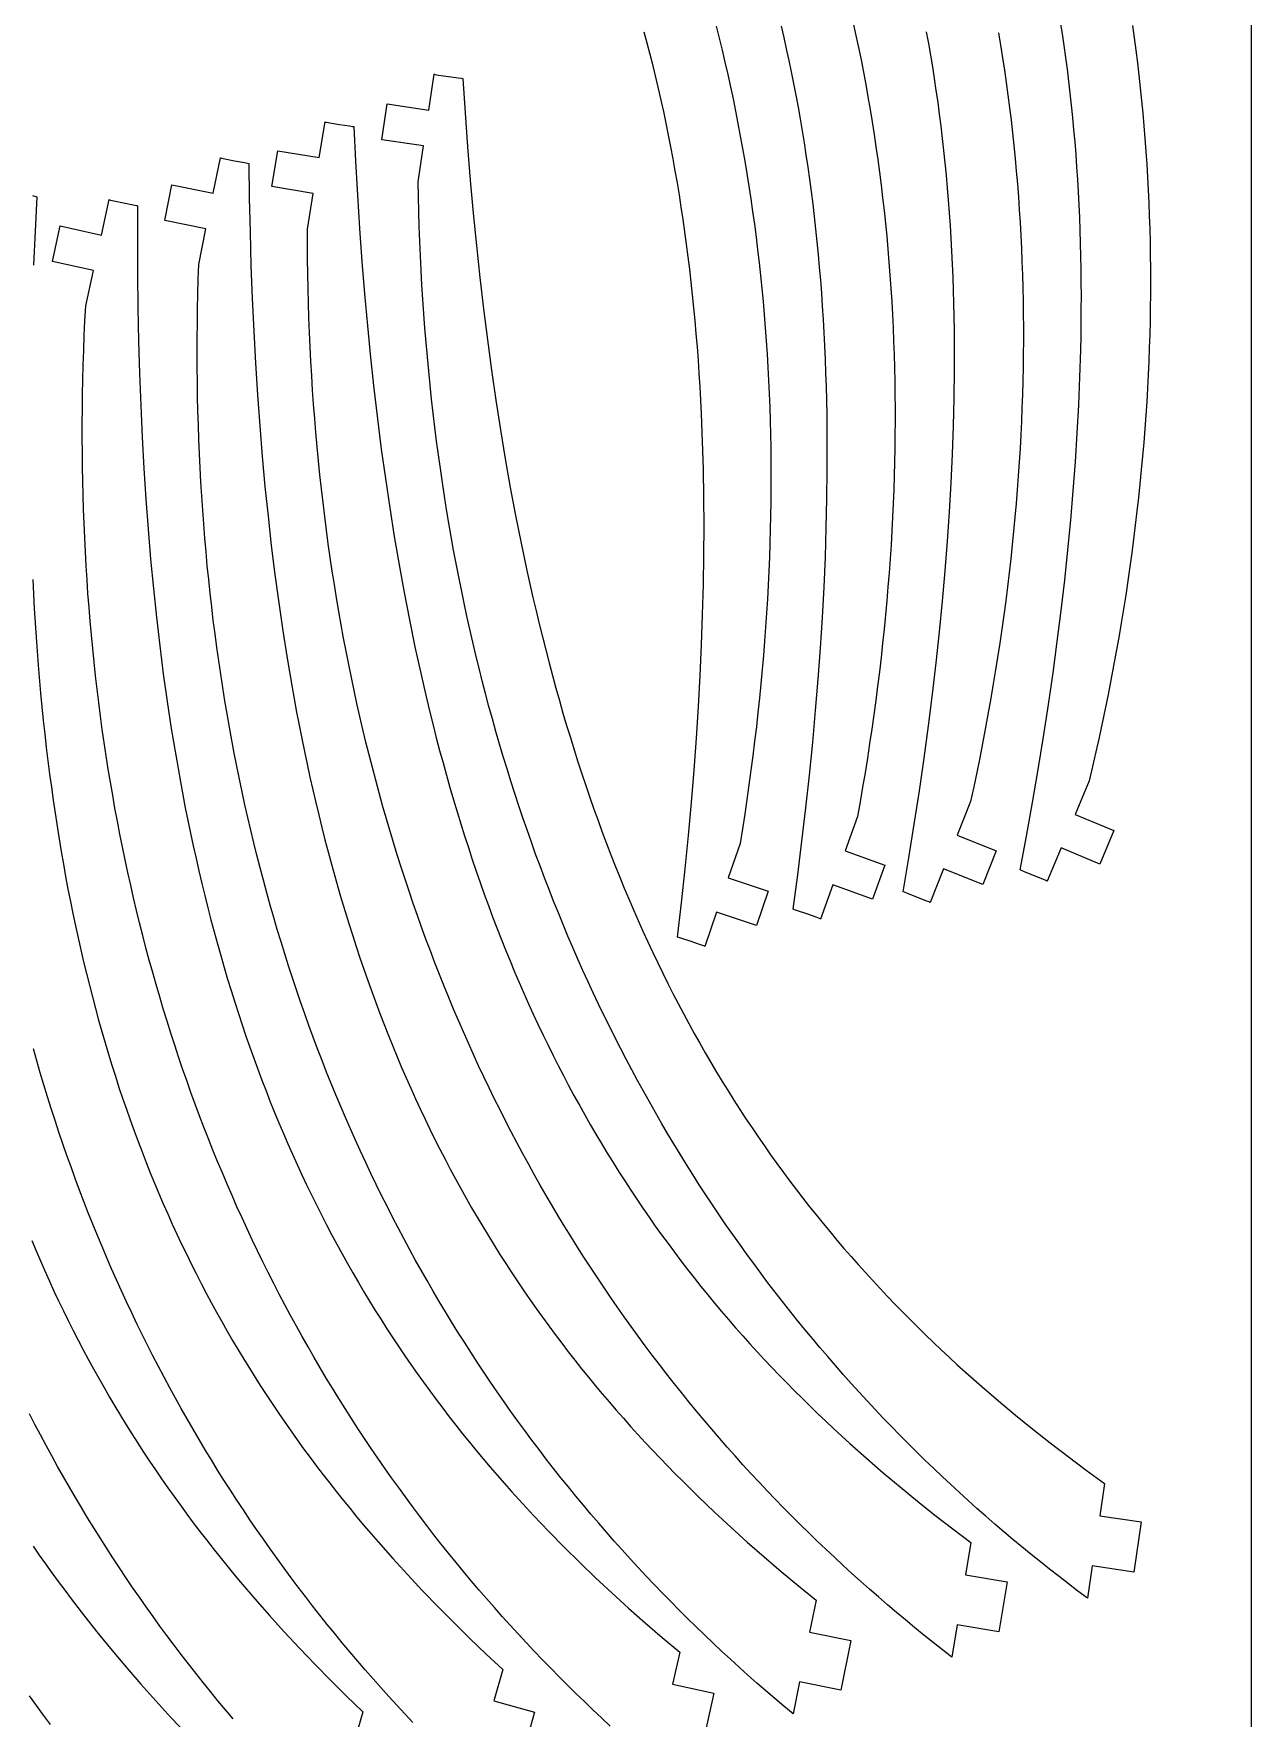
# Model space of a CAD drawing. Header units: metres. Extents: x -269 to 2726, y -36 to 1548.
# Drawn here: x 1038 to 1205.8, y 80.9 to 313 of the extents above; entities that cross this region are included whole.
import ezdxf

# ---------------------------------------------------------------- set-up
doc = ezdxf.new("R2010")
doc.units = ezdxf.units.M
doc.layers.add('Page1', color=7, linetype='CONTINUOUS')

msp = doc.modelspace()

# ---------------------------------------------------------------- linework, layer by layer
at = {"layer": 'Page1'}
for points in [[(930.808216, 1488.872148), (1205.808216, 1488.872148), (1205.808216, -36.127852), (930.808216, -36.127852), (930.808216, 1488.872148)], [(1132.047241, 314.099152), (1132.464355, 312.439911), (1132.870117, 310.7742), (1133.264404, 309.102081), (1133.646973, 307.423492), (1134.018066, 305.738525), (1134.377563, 304.047119), (1134.725342, 302.349335), (1135.061523, 300.645142), (1135.385986, 298.93457), (1135.698608, 297.217651), (1135.999512, 295.494354), (1136.288696, 293.764709), (1136.565918, 292.028717), (1136.831421, 290.286407), (1137.084839, 288.537781), (1137.326538, 286.782837), (1137.556152, 285.021606), (1137.773804, 283.254089), (1137.97937, 281.480286), (1138.172974, 279.700195), (1138.35437, 277.913879), (1138.523804, 276.121307), (1138.680908, 274.32251), (1138.82605, 272.517456), (1138.958862, 270.706207), (1139.079346, 268.888733), (1139.187622, 267.065094), (1139.283691, 265.235229), (1139.36731, 263.399231), (1139.438599, 261.557037), (1139.497437, 259.70871), (1139.543945, 257.854218), (1139.577881, 255.993591), (1139.599365, 254.126862), (1139.608398, 252.253998), (1139.604736, 250.375031), (1139.588623, 248.489975), (1139.559814, 246.598831), (1139.518311, 244.70163), (1139.464111, 242.79834), (1139.397339, 240.889023), (1139.317749, 238.973648), (1139.225342, 237.052231), (1139.120117, 235.124802), (1139.002075, 233.19136), (1138.871216, 231.251923), (1138.727295, 229.306488), (1138.570557, 227.355072), (1138.400879, 225.397675), (1138.21814, 223.434326), (1138.022461, 221.465027), (1137.813599, 219.489792), (1137.591675, 217.508621), (1137.356689, 215.521515), (1137.108521, 213.528519), (1136.847046, 211.529617), (1136.57251, 209.524811), (1136.284668, 207.514145), (1135.983521, 205.497604), (1135.669067, 203.475204), (1135.341309, 201.446945)], [(1151.520264, 205.140259), (1149.827026, 200.435715), (1149.827026, 200.435715), (1155.284302, 198.471497), (1153.590942, 193.766953), (1148.133667, 195.731171), (1148.133667, 195.731171), (1146.44043, 191.026627), (1146.44043, 191.026627), (1146.399048, 191.055191), (1146.280029, 191.107239), (1145.854004, 191.268082), (1144.558716, 191.720734), (1143.263428, 192.164993), (1142.837158, 192.315353), (1142.676758, 192.381271), (1142.676758, 192.381271), (1143.302734, 197.099869), (1143.883789, 201.754105), (1144.420044, 206.344833), (1144.911621, 210.87291), (1145.358398, 215.339142), (1145.76062, 219.744385), (1146.118042, 224.089462), (1146.43103, 228.375244), (1146.699341, 232.602554), (1146.923218, 236.772217), (1147.102539, 240.885101), (1147.237549, 244.942017), (1147.328003, 248.943832), (1147.374268, 252.891357), (1147.376099, 256.785461), (1147.333618, 260.626953), (1147.246948, 264.416687), (1147.187012, 266.292419), (1147.116089, 268.155518), (1147.034058, 270.006104), (1146.94104, 271.844269), (1146.836914, 273.670105), (1146.721802, 275.483765), (1146.595703, 277.285309), (1146.458496, 279.07489), (1146.310425, 280.852539), (1146.151245, 282.618408), (1145.981079, 284.37262), (1145.799805, 286.115234), (1145.607666, 287.846405), (1145.404541, 289.566193), (1145.19043, 291.274719), (1144.965332, 292.972107), (1144.729248, 294.658417), (1144.482178, 296.333801), (1144.224121, 297.998322), (1143.9552, 299.65213), (1143.675293, 301.295288), (1143.384399, 302.927948), (1143.08252, 304.550171), (1142.769775, 306.162079), (1142.446045, 307.763763), (1142.11145, 309.355347), (1141.765869, 310.936951), (1141.409424, 312.508636), (1141.042114, 314.070526)], [(1150.95752, 314.493988), (1151.32251, 312.815247), (1151.675781, 311.130249), (1152.017456, 309.439056), (1152.34729, 307.741638), (1152.665405, 306.038025), (1152.971802, 304.328247), (1153.266357, 302.612274), (1153.54895, 300.890137), (1153.819824, 299.161865), (1154.078735, 297.427429), (1154.325684, 295.686859), (1154.560669, 293.940186), (1154.783569, 292.187408), (1154.994507, 290.428528), (1155.193359, 288.663544), (1155.380127, 286.892487), (1155.554688, 285.115356), (1155.717163, 283.332184), (1155.867432, 281.542969), (1156.005493, 279.747711), (1156.131348, 277.946442), (1156.244873, 276.13913), (1156.345947, 274.325836), (1156.434814, 272.506561), (1156.51123, 270.681274), (1156.575317, 268.850037), (1156.626953, 267.012848), (1156.666016, 265.169708), (1156.692627, 263.320618), (1156.706787, 261.465607), (1156.708252, 259.604675), (1156.697144, 257.737823), (1156.673462, 255.865112), (1156.637085, 253.986496), (1156.588013, 252.102005), (1156.526123, 250.211655), (1156.451538, 248.31546), (1156.364258, 246.413406), (1156.264038, 244.505539), (1156.151001, 242.591843), (1156.025146, 240.672348), (1155.886353, 238.74704), (1155.734497, 236.815964), (1155.569824, 234.879089), (1155.39209, 232.936462), (1155.201294, 230.988083), (1154.997437, 229.033951), (1154.780518, 227.074097), (1154.550415, 225.108505), (1154.307129, 223.137207), (1154.050659, 221.160217), (1153.781006, 219.177521), (1153.498047, 217.189148), (1153.201782, 215.195114), (1152.892334, 213.195419), (1152.569458, 211.190079), (1152.233154, 209.179092), (1151.883423, 207.162491), (1151.520264, 205.140259)], [(1183.465576, 210.063141), (1181.52832, 205.453659), (1181.52832, 205.453659), (1186.875366, 203.206512), (1184.93811, 198.597031), (1179.591187, 200.844177), (1179.591187, 200.844177), (1177.653931, 196.234711), (1177.653931, 196.234711), (1177.614136, 196.265396), (1177.498047, 196.323593), (1177.080933, 196.506531), (1175.811157, 197.026352), (1174.540894, 197.537781), (1174.123169, 197.710251), (1173.966309, 197.78447), (1173.966309, 197.78447), (1174.838379, 202.463837), (1175.662231, 207.081284), (1176.437988, 211.637665), (1177.165894, 216.133789), (1177.845825, 220.570526), (1178.478027, 224.948685), (1179.062378, 229.269104), (1179.599243, 233.532639), (1180.088501, 237.740097), (1180.530273, 241.892334), (1180.924561, 245.990189), (1181.271729, 250.0345), (1181.571533, 254.026077), (1181.824219, 257.96579), (1182.029907, 261.854462), (1182.188477, 265.692902), (1182.300293, 269.481995), (1182.338623, 271.358276), (1182.365234, 273.222534), (1182.380249, 275.07486), (1182.383545, 276.915375), (1182.375122, 278.744202), (1182.355103, 280.561371), (1182.323364, 282.367065), (1182.280151, 284.161346), (1182.22522, 285.944336), (1182.158691, 287.716125), (1182.080566, 289.476807), (1181.990845, 291.226532), (1181.889526, 292.965363), (1181.776611, 294.693451), (1181.652222, 296.410828), (1181.516235, 298.117645), (1181.368774, 299.814026), (1181.209717, 301.500031), (1181.039185, 303.175781), (1180.857178, 304.8414), (1180.663574, 306.496979), (1180.458618, 308.142609), (1180.242065, 309.778412), (1180.014038, 311.404449), (1179.774658, 313.020905), (1179.523804, 314.627838)], [(1189.420532, 314.192963), (1189.661133, 312.480621), (1189.889648, 310.762695), (1190.106079, 309.039215), (1190.310425, 307.310181), (1190.502563, 305.575623), (1190.682617, 303.835541), (1190.850342, 302.089935), (1191.005859, 300.338837), (1191.149048, 298.582245), (1191.280029, 296.82019), (1191.39856, 295.052673), (1191.504761, 293.279724), (1191.598633, 291.501312), (1191.680054, 289.717499), (1191.748901, 287.928253), (1191.805298, 286.133606), (1191.849243, 284.333588), (1191.880615, 282.528198), (1191.899414, 280.717438), (1191.905518, 278.901337), (1191.899048, 277.079895), (1191.879761, 275.253113), (1191.8479, 273.421051), (1191.803345, 271.583649), (1191.74585, 269.740997), (1191.675659, 267.893066), (1191.592651, 266.039856), (1191.496826, 264.181396), (1191.388062, 262.317688), (1191.266357, 260.448761), (1191.131714, 258.574646), (1190.984009, 256.695313), (1190.823364, 254.810776), (1190.649658, 252.921082), (1190.462891, 251.026215), (1190.262939, 249.12619), (1190.049927, 247.221039), (1189.82373, 245.31076), (1189.584351, 243.39537), (1189.331787, 241.474869), (1189.065918, 239.549286), (1188.786743, 237.618622), (1188.494263, 235.682892), (1188.188354, 233.742111), (1187.869141, 231.79628), (1187.536499, 229.845428), (1187.19043, 227.889572), (1186.830811, 225.928696), (1186.457764, 223.962845), (1186.071167, 221.992004), (1185.671021, 220.016205), (1185.257202, 218.035446), (1184.829834, 216.049744), (1184.388794, 214.059128), (1183.93396, 212.063583), (1183.465576, 210.063141)], [(1135.341309, 201.446945), (1133.730347, 196.713562), (1133.730347, 196.713562), (1139.221069, 194.844879), (1137.610107, 190.111496), (1132.119385, 191.980179), (1132.119385, 191.980179), (1130.508545, 187.246811), (1130.508545, 187.246811), (1130.466553, 187.274628), (1130.346802, 187.3246), (1129.917969, 187.477982), (1128.61499, 187.907974), (1127.312134, 188.329544), (1126.883301, 188.472443), (1126.721802, 188.535553), (1126.721802, 188.535553), (1127.265259, 193.264359), (1127.765015, 197.928024), (1128.221069, 202.52742), (1128.633545, 207.06337), (1129.002319, 211.536728), (1129.327515, 215.948318), (1129.609253, 220.298981), (1129.84729, 224.589569), (1130.04187, 228.820908), (1130.192871, 232.993851), (1130.300415, 237.109238), (1130.364502, 241.167892), (1130.385254, 245.17067), (1130.362427, 249.118408), (1130.296387, 253.011948), (1130.18689, 256.852112), (1130.034058, 260.639771), (1129.941406, 262.51416), (1129.837891, 264.375732), (1129.723633, 266.224609), (1129.598511, 268.060883), (1129.462646, 269.884613), (1129.315918, 271.695984), (1129.158325, 273.495056), (1128.98999, 275.281952), (1128.810791, 277.056763), (1128.62085, 278.819611), (1128.420044, 280.570557), (1128.208496, 282.309753), (1127.986206, 284.037292), (1127.753052, 285.753265), (1127.509155, 287.457825), (1127.254395, 289.151001), (1126.989014, 290.832947), (1126.712646, 292.503754), (1126.425659, 294.163544), (1126.12793, 295.812378), (1125.819336, 297.450409), (1125.5, 299.077728), (1125.169922, 300.694458), (1124.829102, 302.300659), (1124.477417, 303.896454), (1124.115112, 305.481964), (1123.741943, 307.057281), (1123.358154, 308.622498), (1122.963501, 310.177765), (1122.558228, 311.723114), (1122.142212, 313.258728)], [(1167.115356, 207.221619), (1165.258911, 202.579041), (1165.258911, 202.579041), (1170.644409, 200.425552), (1168.787842, 195.782974), (1163.402466, 197.936462), (1163.402466, 197.936462), (1161.546021, 193.293869), (1161.546021, 193.293869), (1161.505615, 193.323853), (1161.388672, 193.38002), (1160.968384, 193.555649), (1159.689697, 194.053238), (1158.410645, 194.542419), (1157.98999, 194.707565), (1157.832031, 194.779037), (1157.832031, 194.779037), (1158.622192, 199.472916), (1159.365356, 204.104034), (1160.061523, 208.673264), (1160.710815, 213.181412), (1161.313232, 217.629333), (1161.868896, 222.017853), (1162.377808, 226.347824), (1162.840088, 230.620071), (1163.255859, 234.835434), (1163.625, 238.994751), (1163.947876, 243.098862), (1164.224243, 247.148605), (1164.454468, 251.144821), (1164.638306, 255.088333), (1164.776123, 258.97998), (1164.867676, 262.820618), (1164.91333, 266.611084), (1164.918945, 268.487762), (1164.912964, 270.352203), (1164.89563, 272.204529), (1164.866821, 274.0448), (1164.826538, 275.873169), (1164.77478, 277.689758), (1164.711548, 279.494598), (1164.636963, 281.287842), (1164.550903, 283.069611), (1164.453491, 284.839966), (1164.344727, 286.59903), (1164.224487, 288.346924), (1164.092773, 290.08374), (1163.949829, 291.80957), (1163.79541, 293.524506), (1163.629639, 295.228729), (1163.452637, 296.922241), (1163.26416, 298.605225), (1163.064453, 300.27774), (1162.853271, 301.939941), (1162.630859, 303.591888), (1162.397217, 305.233673), (1162.1521, 306.865448), (1161.895874, 308.487274), (1161.628174, 310.099304), (1161.349365, 311.701599), (1161.059204, 313.294281)], [(1170.969849, 313.141632), (1171.252197, 311.439514), (1171.522705, 309.731628), (1171.781128, 308.017975), (1172.027588, 306.298523), (1172.262085, 304.573303), (1172.484497, 302.842377), (1172.694824, 301.105682), (1172.893066, 299.363281), (1173.079102, 297.615173), (1173.25293, 295.861359), (1173.414551, 294.101837), (1173.563965, 292.33667), (1173.701172, 290.565826), (1173.825928, 288.789337), (1173.938477, 287.007202), (1174.038574, 285.219452), (1174.126343, 283.426086), (1174.20166, 281.627106), (1174.264526, 279.82251), (1174.314819, 278.01236), (1174.352661, 276.196655), (1174.37793, 274.375366), (1174.390747, 272.548523), (1174.390747, 270.716187), (1174.378174, 268.878296), (1174.353027, 267.034912), (1174.315063, 265.186005), (1174.264404, 263.331635), (1174.200928, 261.471802), (1174.124756, 259.606476), (1174.035645, 257.735718), (1173.933716, 255.859528), (1173.818848, 253.977905), (1173.691162, 252.090866), (1173.550415, 250.19841), (1173.396729, 248.300583), (1173.230103, 246.397369), (1173.050293, 244.488785), (1172.857544, 242.574844), (1172.651611, 240.655563), (1172.432495, 238.730957), (1172.200317, 236.80101), (1171.954834, 234.865768), (1171.696167, 232.925232), (1171.424316, 230.979416), (1171.139038, 229.02832), (1170.840454, 227.07196), (1170.528564, 225.110352), (1170.203369, 223.143509), (1169.864624, 221.171432), (1169.512451, 219.194153), (1169.146851, 217.21167), (1168.7677, 215.223984), (1168.375, 213.23114), (1167.96875, 211.233124), (1167.54895, 209.22995), (1167.115356, 207.221619)], [(1185.576538, 113.238403), (1184.913696, 108.787491), (1190.650391, 107.933167), (1189.619385, 101.009521), (1183.882568, 101.863846), (1183.219727, 97.412933), (1183.219727, 97.412933), (1181.90686, 98.397324), (1180.601929, 99.390411), (1179.304932, 100.392197), (1178.015991, 101.402672), (1176.734985, 102.421837), (1175.462158, 103.449684), (1174.19751, 104.486214), (1172.940918, 105.53141), (1171.692505, 106.585281), (1170.452271, 107.64782), (1169.220337, 108.719009), (1167.996704, 109.798866), (1166.78125, 110.887367), (1165.574341, 111.98452), (1164.37561, 113.090317), (1163.185425, 114.20475), (1162.00354, 115.32782), (1160.830322, 116.459518), (1159.665405, 117.599846), (1158.509155, 118.748787), (1157.36145, 119.906349), (1156.222412, 121.072525), (1155.091919, 122.247307), (1153.970093, 123.430695), (1152.856934, 124.622681), (1151.752686, 125.823265), (1150.656982, 127.03244), (1149.570313, 128.250198), (1148.49231, 129.476532), (1147.423218, 130.711456), (1146.363037, 131.954941), (1145.311768, 133.207001), (1144.269409, 134.467621), (1143.236206, 135.736801), (1142.211914, 137.014542), (1141.196655, 138.300827), (1140.190552, 139.595673), (1139.193604, 140.899048), (1138.205811, 142.210953), (1137.227173, 143.531403), (1136.257813, 144.860382), (1135.297729, 146.197891), (1134.346802, 147.5439), (1133.405396, 148.898438), (1132.473145, 150.26149), (1131.550415, 151.633041), (1130.637085, 153.013107), (1129.733154, 154.401657), (1128.838867, 155.798706), (1127.953979, 157.204254), (1127.078613, 158.618271), (1126.212891, 160.040787), (1125.356812, 161.471771), (1124.510376, 162.911224), (1123.673584, 164.359131), (1122.846558, 165.815521), (1122.029297, 167.280365), (1121.221802, 168.753662), (1120.424072, 170.235397), (1119.63623, 171.725601), (1118.858276, 173.224228), (1118.090332, 174.731293), (1117.332153, 176.246796), (1116.584106, 177.770721), (1115.845947, 179.303085), (1115.11792, 180.843842), (1114.400024, 182.393036), (1113.692139, 183.950638), (1112.994507, 185.516632), (1112.306885, 187.091034), (1111.629639, 188.673828), (1110.962524, 190.26503), (1110.305786, 191.864609), (1109.659302, 193.47258), (1109.023071, 195.088913), (1108.397339, 196.713638), (1107.781982, 198.346725), (1107.177124, 199.988174), (1106.582642, 201.638), (1105.998779, 203.296173), (1105.425293, 204.962708), (1104.862549, 206.637573), (1104.310303, 208.320801), (1103.768677, 210.01236), (1103.237793, 211.71225), (1102.717651, 213.420486), (1102.20813, 215.137039), (1101.709473, 216.861908), (1101.221558, 218.595108), (1100.744507, 220.336609), (1100.27832, 222.086426), (1099.822998, 223.844543), (1099.378662, 225.610977), (1098.94519, 227.385681), (1098.522827, 229.168701), (1098.11145, 230.959991), (1097.711182, 232.759567), (1097.321899, 234.567429), (1096.943848, 236.38356), (1096.577026, 238.207947), (1096.221191, 240.040619), (1095.876709, 241.881546), (1095.543579, 243.730728), (1095.221558, 245.58815), (1094.911011, 247.453842), (1094.611694, 249.327759), (1094.323853, 251.20993), (1094.047485, 253.100327), (1093.782471, 254.998947), (1093.529053, 256.905792), (1093.286987, 258.820862), (1093.056641, 260.744171), (1092.837769, 262.675659), (1092.630615, 264.615387), (1092.435059, 266.563293), (1092.251221, 268.519409), (1092.079102, 270.483704), (1091.918701, 272.456207), (1091.770142, 274.43689), (1091.633423, 276.425751), (1091.508423, 278.422791), (1091.395386, 280.428009), (1091.294312, 282.441376), (1091.205078, 284.462921), (1091.12793, 286.492645), (1091.062744, 288.530487), (1091.009644, 290.576508), (1090.968628, 292.630676), (1090.968628, 292.630676), (1091.705078, 297.576141), (1091.705078, 297.576141), (1085.968384, 298.43045), (1086.704834, 303.375916), (1092.441528, 302.521606), (1092.441528, 302.521606), (1093.177979, 307.467041), (1093.177979, 307.467041), (1093.224243, 307.447174), (1093.351074, 307.419495), (1093.800537, 307.345459), (1095.159424, 307.155975), (1096.516724, 306.974731), (1096.964111, 306.91098), (1097.134399, 306.877869), (1097.134399, 306.877869), (1097.447266, 302.128235), (1097.791504, 297.4505), (1098.167114, 292.843842), (1098.574341, 288.307434), (1099.013306, 283.840393), (1099.484009, 279.441956), (1099.986694, 275.111267), (1100.521484, 270.847473), (1101.088501, 266.64978), (1101.687866, 262.517334), (1102.31958, 258.449341), (1102.984009, 254.444901), (1103.68103, 250.503235), (1104.410889, 246.623489), (1105.173828, 242.804855), (1105.969849, 239.046494), (1106.79895, 235.347565), (1107.226074, 233.520126), (1107.661499, 231.70723), (1108.105347, 229.908798), (1108.557617, 228.124695), (1109.018188, 226.354828), (1109.487183, 224.599091), (1109.9646, 222.857391), (1110.450562, 221.129608), (1110.944946, 219.415649), (1111.447754, 217.715408), (1111.959106, 216.028778), (1112.478882, 214.355652), (1113.007324, 212.695938), (1113.544189, 211.04953), (1114.0896, 209.416321), (1114.643677, 207.796204), (1115.206299, 206.189072), (1115.777588, 204.594833), (1116.357422, 203.013367), (1116.945923, 201.444595), (1117.543091, 199.888382), (1118.148926, 198.34465), (1118.763428, 196.813278), (1119.386597, 195.294174), (1120.018555, 193.787231), (1120.65918, 192.292343), (1121.308594, 190.809418), (1121.966797, 189.338318), (1122.633667, 187.878983), (1123.309448, 186.431274), (1123.994019, 184.995102), (1124.687378, 183.570374), (1125.389648, 182.156967), (1126.100708, 180.754791), (1126.820679, 179.363724), (1127.549561, 177.983688), (1128.287231, 176.614563), (1129.033936, 175.256241), (1129.789551, 173.90863), (1130.554077, 172.571609), (1131.327637, 171.245102), (1132.110229, 169.928986), (1132.901733, 168.623154), (1133.702271, 167.327515), (1134.511841, 166.041962), (1135.330444, 164.766373), (1136.158203, 163.500671), (1136.994995, 162.244736), (1137.84082, 160.998474), (1138.695801, 159.761765), (1139.559937, 158.534531), (1140.433228, 157.316635), (1141.315552, 156.108002), (1142.207153, 154.908524), (1143.10791, 153.718079), (1144.017944, 152.536575), (1144.937134, 151.363907), (1145.865601, 150.199966), (1146.803345, 149.044662), (1147.750244, 147.897888), (1148.706543, 146.759537), (1149.672119, 145.629486), (1150.646973, 144.50766), (1151.631226, 143.393951), (1152.624756, 142.288239), (1153.627686, 141.19043), (1154.640015, 140.100418), (1155.661743, 139.018097), (1156.692871, 137.943375), (1157.733398, 136.876144), (1158.783447, 135.816284), (1159.842896, 134.763702), (1160.911743, 133.718307), (1161.990234, 132.679977), (1163.078125, 131.648605), (1164.175659, 130.624115), (1165.282593, 129.606369), (1166.39917, 128.595291), (1168.661011, 126.592667), (1170.961304, 124.615433), (1173.300049, 122.662735), (1175.67749, 120.733765), (1178.09375, 118.827675), (1180.54895, 116.943634), (1183.043091, 115.080826), (1185.576538, 113.238403)], [(1167.17627, 105.081322), (1166.435791, 100.642647), (1172.156738, 99.688339), (1171.005005, 92.783737), (1165.284058, 93.738052), (1164.543701, 89.299385), (1164.543701, 89.299385), (1163.248169, 90.306534), (1161.960693, 91.32225), (1160.681396, 92.346519), (1159.410278, 93.379341), (1158.147339, 94.4207), (1156.892578, 95.470612), (1155.646118, 96.529045), (1154.407959, 97.596024), (1153.178223, 98.671516), (1151.956665, 99.755531), (1150.743652, 100.848068), (1149.539063, 101.949112), (1148.342773, 103.058662), (1147.155151, 104.176712), (1145.975952, 105.303261), (1144.80542, 106.438293), (1143.643311, 107.581818), (1142.48999, 108.733826), (1141.345215, 109.894302), (1140.209106, 111.063255), (1139.081787, 112.240669), (1137.963257, 113.426544), (1136.853394, 114.62088), (1135.752441, 115.823669), (1134.6604, 117.034897), (1133.577148, 118.25457), (1132.502808, 119.482681), (1131.437378, 120.719215), (1130.380981, 121.96418), (1129.333618, 123.217567), (1128.295288, 124.47937), (1127.266113, 125.749588), (1126.245972, 127.028206), (1125.234985, 128.315231), (1124.233154, 129.610657), (1123.240601, 130.914459), (1122.257202, 132.226654), (1121.283081, 133.547241), (1120.318359, 134.87619), (1119.362915, 136.213516), (1118.41687, 137.559204), (1117.480225, 138.913269), (1116.553101, 140.275681), (1115.635376, 141.646439), (1114.727173, 143.025543), (1113.828491, 144.412994), (1112.939331, 145.808792), (1112.059814, 147.212906), (1111.189941, 148.625351), (1110.329712, 150.046127), (1109.479248, 151.475204), (1108.638428, 152.912598), (1107.807495, 154.358307), (1106.986328, 155.812317), (1106.174927, 157.274612), (1105.373413, 158.745209), (1104.581787, 160.224091), (1103.800171, 161.711258), (1103.028442, 163.206696), (1102.266724, 164.710419), (1101.515015, 166.222397), (1100.773438, 167.742645), (1100.041992, 169.271149), (1099.320557, 170.807892), (1098.609253, 172.35289), (1097.908325, 173.906143), (1097.217407, 175.467621), (1096.536865, 177.037323), (1095.866577, 178.615265), (1095.206665, 180.201431), (1094.557129, 181.795807), (1093.917847, 183.398407), (1093.289185, 185.009201), (1092.670776, 186.628204), (1092.062988, 188.255402), (1091.465698, 189.890793), (1090.878906, 191.534378), (1090.302734, 193.186142), (1089.737183, 194.846085), (1089.182251, 196.514191), (1088.638062, 198.190475), (1088.104492, 199.874924), (1087.581787, 201.56752), (1087.069824, 203.26828), (1086.568604, 204.977173), (1086.078369, 206.694229), (1085.598877, 208.419403), (1085.130371, 210.152725), (1084.672852, 211.894165), (1084.226196, 213.643738), (1083.790649, 215.401428), (1083.366089, 217.167221), (1082.952637, 218.941132), (1082.550293, 220.723145), (1082.159058, 222.513245), (1081.779053, 224.311447), (1081.410156, 226.117737), (1081.052612, 227.932114), (1080.706299, 229.754562), (1080.371216, 231.585083), (1080.047607, 233.423676), (1079.735229, 235.27034), (1079.434326, 237.125061), (1079.144897, 238.987823), (1078.866821, 240.858643), (1078.600342, 242.737503), (1078.345459, 244.624405), (1078.102051, 246.519333), (1077.870239, 248.422302), (1077.650024, 250.333282), (1077.441528, 252.252289), (1077.244751, 254.179306), (1077.059692, 256.114319), (1076.886353, 258.057373), (1076.724854, 260.008392), (1076.575195, 261.967407), (1076.437378, 263.934418), (1076.311401, 265.909424), (1076.197388, 267.892395), (1076.095337, 269.883331), (1076.005371, 271.882263), (1075.927246, 273.88913), (1075.861328, 275.903992), (1075.807495, 277.926788), (1075.765747, 279.95752), (1075.736084, 281.996216), (1075.71875, 284.042847), (1075.713501, 286.097412), (1075.713501, 286.097412), (1076.536255, 291.029266), (1076.536255, 291.029266), (1070.815186, 291.983551), (1071.637939, 296.915436), (1077.358887, 295.961121), (1077.358887, 295.961121), (1078.181519, 300.892975), (1078.181519, 300.892975), (1078.227417, 300.872284), (1078.35376, 300.842407), (1078.801758, 300.760529), (1080.157227, 300.547363), (1081.511108, 300.342438), (1081.957397, 300.270905), (1082.127075, 300.234802), (1082.127075, 300.234802), (1082.356934, 295.480438), (1082.619507, 290.797424), (1082.914673, 286.184906), (1083.242676, 281.642059), (1083.603516, 277.16806), (1083.997437, 272.762085), (1084.424561, 268.423279), (1084.884766, 264.150818), (1085.378418, 259.943848), (1085.905518, 255.80159), (1086.466187, 251.72316), (1087.060669, 247.707748), (1087.688843, 243.754517), (1088.350952, 239.862625), (1089.046997, 236.03125), (1089.777344, 232.259567), (1090.541748, 228.546738), (1090.93689, 226.712128), (1091.340698, 224.891907), (1091.753052, 223.085999), (1092.174072, 221.294266), (1092.603638, 219.516632), (1093.041992, 217.752991), (1093.489014, 216.003204), (1093.94458, 214.267212), (1094.409058, 212.544891), (1094.88208, 210.836136), (1095.363892, 209.140839), (1095.854492, 207.458893), (1096.35376, 205.790222), (1096.861938, 204.134689), (1097.378784, 202.492203), (1097.904419, 200.862656), (1098.438965, 199.245956), (1098.9823, 197.641983), (1099.534424, 196.050644), (1100.095459, 194.471832), (1100.665405, 192.905441), (1101.244141, 191.351379), (1101.831909, 189.809525), (1102.428467, 188.27977), (1103.033936, 186.762024), (1103.648438, 185.25618), (1104.271851, 183.762146), (1104.904297, 182.279785), (1105.545654, 180.809021), (1106.196045, 179.349747), (1106.855469, 177.901855), (1107.523804, 176.46524), (1108.201294, 175.039795), (1108.887817, 173.625412), (1109.583374, 172.222), (1110.287964, 170.829453), (1111.001709, 169.447662), (1111.724609, 168.076508), (1112.456543, 166.715912), (1113.197754, 165.365768), (1113.947998, 164.025955), (1114.707397, 162.696381), (1115.476074, 161.376938), (1116.253906, 160.06752), (1117.040894, 158.768036), (1117.837158, 157.478363), (1118.642578, 156.198395), (1119.457275, 154.928055), (1120.281372, 153.667221), (1121.114624, 152.415771), (1121.957153, 151.173645), (1122.80896, 149.940704), (1123.670166, 148.716843), (1124.540771, 147.501984), (1125.420532, 146.296005), (1126.309814, 145.098801), (1127.208374, 143.910263), (1128.116455, 142.730301), (1129.033813, 141.558807), (1129.960693, 140.395691), (1130.896851, 139.240814), (1131.842529, 138.094086), (1132.797729, 136.955414), (1133.762329, 135.824692), (1134.73645, 134.701813), (1135.720093, 133.58667), (1136.713257, 132.479156), (1137.715942, 131.379181), (1138.728149, 130.286621), (1139.749878, 129.201385), (1140.78125, 128.123367), (1141.822144, 127.052452), (1142.872681, 125.988556), (1143.932861, 124.931564), (1145.002563, 123.881371), (1146.082031, 122.837868), (1147.171021, 121.800964), (1148.269775, 120.770546), (1150.496338, 118.72876), (1152.761719, 116.711678), (1155.066162, 114.718468), (1157.409546, 112.748299), (1159.792114, 110.800323), (1162.214111, 108.873726), (1164.675415, 106.967674), (1167.17627, 105.081322)], [(1145.833618, 97.156822), (1144.938721, 92.746696), (1150.622925, 91.5933), (1149.230835, 84.733109), (1143.546753, 85.886497), (1142.651855, 81.476372), (1142.651855, 81.476372), (1141.392212, 82.52813), (1140.141113, 83.58815), (1138.898315, 84.656441), (1137.66394, 85.732994), (1136.43811, 86.817802), (1135.220825, 87.910858), (1134.012085, 89.012154), (1132.81189, 90.121681), (1131.620361, 91.239449), (1130.4375, 92.365433), (1129.263306, 93.499634), (1128.097778, 94.642052), (1126.941162, 95.792671), (1125.793213, 96.951492), (1124.654053, 98.1185), (1123.523682, 99.293701), (1122.402344, 100.477081), (1121.289795, 101.668633), (1120.186279, 102.868362), (1119.091797, 104.076248), (1118.006226, 105.29229), (1116.929688, 106.516479), (1115.862183, 107.748817), (1114.803955, 108.989296), (1113.754761, 110.2379), (1112.714722, 111.494637), (1111.68396, 112.759491), (1110.662354, 114.032455), (1109.650024, 115.31353), (1108.647095, 116.602707), (1107.653442, 117.899979), (1106.669067, 119.205345), (1105.694214, 120.518784), (1104.72876, 121.840309), (1103.772827, 123.169899), (1102.826294, 124.507553), (1101.889282, 125.853271), (1100.961914, 127.207039), (1100.044189, 128.568863), (1099.135986, 129.938705), (1098.237427, 131.316605), (1097.348633, 132.702515), (1096.469604, 134.096466), (1095.60022, 135.498413), (1094.740723, 136.908386), (1093.890991, 138.326355), (1093.051147, 139.752319), (1092.221191, 141.186279), (1091.401123, 142.62822), (1090.591064, 144.07814), (1089.790894, 145.536041), (1089.000854, 147.001907), (1088.220825, 148.475723), (1087.450806, 149.957504), (1086.69104, 151.447235), (1085.941284, 152.944916), (1085.201782, 154.450516), (1084.472534, 155.96405), (1083.753418, 157.485519), (1083.044678, 159.014908), (1082.346191, 160.5522), (1081.658081, 162.097397), (1080.980469, 163.650497), (1080.31311, 165.211487), (1079.65625, 166.780365), (1079.009766, 168.357132), (1078.373901, 169.941772), (1077.748535, 171.534271), (1077.133789, 173.134644), (1076.529541, 174.742874), (1075.936035, 176.358948), (1075.353149, 177.98288), (1074.781006, 179.614639), (1074.219482, 181.254227), (1073.668823, 182.901657), (1073.129028, 184.5569), (1072.599976, 186.219955), (1072.081787, 187.890808), (1071.574463, 189.569489), (1071.078125, 191.255951), (1070.592773, 192.950195), (1070.118408, 194.652237), (1069.655029, 196.362045), (1069.202637, 198.079636), (1068.761475, 199.804993), (1068.331421, 201.538101), (1067.912476, 203.278961), (1067.504639, 205.027573), (1067.108154, 206.783936), (1066.7229, 208.548019), (1066.348877, 210.319839), (1065.986328, 212.09938), (1065.63501, 213.886627), (1065.295044, 215.681595), (1064.966553, 217.484268), (1064.649536, 219.294632), (1064.343872, 221.112701), (1064.049805, 222.938446), (1063.767334, 224.771881), (1063.49646, 226.612976), (1063.237061, 228.461746), (1062.98938, 230.318176), (1062.753418, 232.182266), (1062.529175, 234.054001), (1062.31665, 235.93338), (1062.115845, 237.820404), (1061.92688, 239.715042), (1061.749756, 241.617325), (1061.584595, 243.527206), (1061.431152, 245.444717), (1061.289795, 247.369827), (1061.1604, 249.302536), (1061.042969, 251.242844), (1060.9375, 253.190735), (1060.844238, 255.146225), (1060.763062, 257.109283), (1060.69397, 259.079895), (1060.636963, 261.058075), (1060.592285, 263.043823), (1060.559814, 265.03714), (1060.539551, 267.037964), (1060.531616, 269.046356), (1060.536011, 271.062256), (1060.552734, 273.085693), (1060.581909, 275.116669), (1060.623413, 277.155151), (1060.67749, 279.201141), (1060.744019, 281.254639), (1060.744019, 281.254639), (1061.738281, 286.154755), (1061.738281, 286.154755), (1056.054077, 287.308167), (1057.048462, 292.208313), (1062.732544, 291.054901), (1062.732544, 291.054901), (1063.726929, 295.955048), (1063.726929, 295.955048), (1063.771973, 295.9328), (1063.897217, 295.898499), (1064.342163, 295.801056), (1065.689209, 295.54071), (1067.035278, 295.288666), (1067.47876, 295.201599), (1067.646973, 295.159607), (1067.646973, 295.159607), (1067.710938, 290.400116), (1067.809814, 285.710785), (1067.943848, 281.090759), (1068.113037, 276.539246), (1068.317627, 272.055389), (1068.557495, 267.638336), (1068.832886, 263.287262), (1069.143799, 259.001343), (1069.490234, 254.779724), (1069.872559, 250.621582), (1070.290527, 246.526062), (1070.744385, 242.492355), (1071.234253, 238.519608), (1071.760132, 234.606979), (1072.322144, 230.753662), (1072.920288, 226.958786), (1073.55481, 223.221527), (1073.88562, 221.374237), (1074.225586, 219.541046), (1074.574707, 217.721848), (1074.932861, 215.916519), (1075.300171, 214.124969), (1075.676758, 212.347092), (1076.062378, 210.582794), (1076.457153, 208.831955), (1076.861084, 207.094467), (1077.274292, 205.370239), (1077.696655, 203.659164), (1078.128174, 201.961121), (1078.56897, 200.276031), (1079.019043, 198.603775), (1079.478271, 196.94426), (1079.946777, 195.297363), (1080.424561, 193.662994), (1080.911499, 192.041046), (1081.407837, 190.431396), (1081.913452, 188.833969), (1082.428345, 187.248642), (1082.952515, 185.675323), (1083.486084, 184.113892), (1084.028931, 182.564255), (1084.581055, 181.026306), (1085.142578, 179.499939), (1085.713501, 177.985046), (1086.293823, 176.481522), (1086.883423, 174.989273), (1087.482544, 173.508194), (1088.090942, 172.038162), (1088.708862, 170.579086), (1089.33606, 169.130875), (1089.972778, 167.693405), (1090.619019, 166.266571), (1091.274658, 164.850266), (1091.939697, 163.444412), (1092.614258, 162.048874), (1093.29834, 160.663559), (1093.991943, 159.288361), (1094.694946, 157.923187), (1095.407471, 156.567917), (1096.129639, 155.222458), (1096.861206, 153.886688), (1097.602417, 152.560516), (1098.353149, 151.243851), (1099.113525, 149.936554), (1099.883423, 148.63855), (1100.662842, 147.349731), (1101.452026, 146.069977), (1102.250732, 144.799179), (1103.05896, 143.537262), (1103.876953, 142.284103), (1104.70459, 141.039597), (1105.541748, 139.80365), (1106.388672, 138.576141), (1107.245239, 137.356964), (1108.111572, 136.146042), (1108.987427, 134.943253), (1109.873169, 133.748474), (1110.768555, 132.56163), (1111.673584, 131.382614), (1112.588501, 130.211304), (1113.513062, 129.047592), (1114.447388, 127.891403), (1115.391479, 126.742607), (1116.345337, 125.601112), (1117.309082, 124.466805), (1118.282471, 123.339584), (1119.265747, 122.219353), (1120.258789, 121.105995), (1121.261719, 119.999413), (1122.274536, 118.899498), (1123.297119, 117.806152), (1124.32959, 116.719261), (1125.371948, 115.638733), (1126.424194, 114.564453), (1127.486206, 113.496315), (1129.640137, 111.378067), (1131.833862, 109.283157), (1134.067261, 107.210739), (1136.340454, 105.159981), (1138.653687, 103.130043), (1141.006836, 101.120094), (1143.400146, 99.129303), (1145.833618, 97.156822)], [(1037.847534, 290.739166), (1038.283813, 290.621399), (1038.448853, 290.567749), (1038.448853, 290.567749), (1038.180542, 285.815399), (1037.952148, 281.130585)], [(1117.457153, 79.800438), (1116.259155, 80.914574), (1115.069702, 82.036797), (1113.88916, 83.167107), (1112.717285, 84.305489), (1111.554199, 85.45195), (1110.400024, 86.606476), (1109.254639, 87.769051), (1108.118164, 88.93969), (1106.990601, 90.118362), (1105.87207, 91.305077), (1104.762451, 92.499825), (1103.661865, 93.702599), (1102.570313, 94.913383), (1101.487915, 96.132187), (1100.414551, 97.358994), (1099.350464, 98.593796), (1098.29541, 99.836586), (1097.249634, 101.087372), (1096.213135, 102.346123), (1095.185913, 103.612854), (1094.167969, 104.88755), (1093.159424, 106.170197), (1092.160278, 107.4608), (1091.17041, 108.759346), (1090.190063, 110.065834), (1089.219238, 111.380249), (1088.257813, 112.702591), (1087.30603, 114.032845), (1086.36377, 115.371017), (1085.431152, 116.717087), (1084.508179, 118.07106), (1083.594849, 119.432922), (1082.691162, 120.802673), (1081.797363, 122.180298), (1080.913208, 123.565796), (1080.03894, 124.959152), (1079.174438, 126.360374), (1078.319824, 127.769447), (1077.474976, 129.186356), (1076.640259, 130.611115), (1075.81543, 132.043686), (1075.00061, 133.4841), (1074.195679, 134.932327), (1073.401001, 136.388367), (1072.616333, 137.852203), (1071.841797, 139.323837), (1071.077393, 140.803268), (1070.323242, 142.290482), (1069.579224, 143.785477), (1068.845459, 145.288239), (1068.12207, 146.798767), (1067.408936, 148.317047), (1066.706177, 149.843094), (1066.013794, 151.376862), (1065.331787, 152.918381), (1064.660278, 154.467636), (1063.999268, 156.024612), (1063.348755, 157.589294), (1062.70874, 159.161697), (1062.079346, 160.741806), (1061.460571, 162.329605), (1060.852417, 163.92511), (1060.255005, 165.528275), (1059.668213, 167.139145), (1059.092163, 168.75766), (1058.526978, 170.38385), (1057.972534, 172.0177), (1057.428833, 173.65921), (1056.896118, 175.30835), (1056.374268, 176.965134), (1055.863403, 178.629547), (1055.363403, 180.301575), (1054.874512, 181.981232), (1054.396606, 183.668503), (1053.92981, 185.363373), (1053.473999, 187.065826), (1053.029419, 188.775894), (1052.595947, 190.49353), (1052.173706, 192.21875), (1051.762695, 193.951538), (1051.362915, 195.691895), (1050.974365, 197.439804), (1050.59729, 199.195267), (1050.231445, 200.958267), (1049.876953, 202.728806), (1049.534058, 204.506882), (1049.202515, 206.29248), (1048.882446, 208.085602), (1048.573853, 209.88623), (1048.276855, 211.694351), (1047.991455, 213.509979), (1047.717651, 215.333099), (1047.455566, 217.163696), (1047.205078, 219.001785), (1046.966309, 220.847336), (1046.739258, 222.700348), (1046.524048, 224.560822), (1046.320679, 226.428741), (1046.129028, 228.304108), (1045.949341, 230.186905), (1045.781494, 232.077133), (1045.62561, 233.974792), (1045.481812, 235.879868), (1045.349854, 237.792358), (1045.22998, 239.71225), (1045.122314, 241.639526), (1045.026611, 243.574203), (1044.942993, 245.516266), (1044.871704, 247.465714), (1044.8125, 249.422516), (1044.765503, 251.386688), (1044.730835, 253.358215), (1044.708496, 255.337097), (1044.698364, 257.323303), (1044.700684, 259.316864), (1044.715332, 261.31778), (1044.742432, 263.325989), (1044.781982, 265.341522), (1044.834106, 267.364349), (1044.898682, 269.394501), (1044.97583, 271.431946), (1045.065552, 273.476685), (1045.167847, 275.528687), (1045.167847, 275.528687), (1046.247559, 280.410736), (1046.247559, 280.410736), (1040.584351, 281.663147), (1041.664063, 286.545197), (1047.327271, 285.292786), (1047.327271, 285.292786), (1048.40686, 290.174805), (1048.40686, 290.174805), (1048.45166, 290.151764), (1048.576172, 290.115326), (1049.019409, 290.010101), (1050.361816, 289.726288), (1051.703125, 289.450806), (1052.14502, 289.356018), (1052.3125, 289.311096), (1052.3125, 289.311096), (1052.293335, 284.551208), (1052.310425, 279.86084), (1052.36377, 275.239197), (1052.453613, 270.685425), (1052.579834, 266.198669), (1052.742554, 261.778107), (1052.942017, 257.422913), (1053.177979, 253.132202), (1053.450806, 248.905182), (1053.760376, 244.740997), (1054.106934, 240.638809), (1054.490356, 236.597794), (1054.910767, 232.617111), (1055.368286, 228.695908), (1055.862915, 224.833359), (1056.394775, 221.02861), (1056.963867, 217.280853), (1057.262451, 215.42807), (1057.570435, 213.589233), (1057.887695, 211.764206), (1058.214355, 209.952911), (1058.550415, 208.155228), (1058.895752, 206.371048), (1059.250488, 204.600281), (1059.614746, 202.842819), (1059.988281, 201.098541), (1060.371338, 199.367371), (1060.763794, 197.649185), (1061.165649, 195.943878), (1061.576904, 194.251343), (1061.997681, 192.571503), (1062.427856, 190.904205), (1062.867554, 189.24939), (1063.316772, 187.606934), (1063.775391, 185.97673), (1064.24353, 184.358673), (1064.721191, 182.752655), (1065.208252, 181.158585), (1065.704956, 179.576355), (1066.211182, 178.005844), (1066.726807, 176.446976), (1067.252075, 174.899628), (1067.786987, 173.363678), (1068.331299, 171.839066), (1068.885254, 170.325638), (1069.448853, 168.823334), (1070.021851, 167.332016), (1070.604614, 165.851593), (1071.196899, 164.381958), (1071.798828, 162.923019), (1072.4104, 161.474655), (1073.031494, 160.036758), (1073.662354, 158.609238), (1074.302856, 157.191971), (1074.952881, 155.784882), (1075.612671, 154.387848), (1076.282104, 153.000748), (1076.961304, 151.62352), (1077.650024, 150.256012), (1078.348633, 148.898148), (1079.056763, 147.54982), (1079.77478, 146.210922), (1080.502441, 144.881348), (1081.239746, 143.560989), (1081.986938, 142.249741), (1082.743774, 140.94751), (1083.510376, 139.654175), (1084.286743, 138.369644), (1085.072998, 137.093811), (1085.868896, 135.826569), (1086.674683, 134.56781), (1087.490234, 133.317429), (1088.315552, 132.075333), (1089.150757, 130.8414), (1089.995728, 129.61554), (1090.850586, 128.397629), (1091.71521, 127.187592), (1092.589722, 125.985298), (1093.474121, 124.790657), (1094.368408, 123.603561), (1095.272583, 122.423897), (1096.186523, 121.251572), (1097.110474, 120.086479), (1098.044312, 118.928505), (1098.988037, 117.777557), (1099.94165, 116.633522), (1100.905151, 115.4963), (1101.878662, 114.365776), (1102.862183, 113.241859), (1103.855591, 112.124443), (1104.859009, 111.013412), (1105.872314, 109.908669), (1106.89563, 108.810112), (1107.928955, 107.717628), (1108.972168, 106.631119), (1111.088867, 104.475609), (1113.245605, 102.342728), (1115.442505, 100.231644), (1117.679565, 98.141525), (1119.957031, 96.071533), (1122.27478, 94.020821), (1124.632935, 91.988556), (1127.031616, 89.973907)], [(1037.864746, 237.812744), (1038.076294, 233.815506), (1038.328003, 229.875732), (1038.619751, 225.992584), (1038.951782, 222.165222), (1039.323975, 218.392807), (1039.525269, 216.526947), (1039.73645, 214.674515), (1039.957886, 212.835388), (1040.189209, 211.009476), (1040.430664, 209.196655), (1040.682251, 207.396851), (1040.943848, 205.609955), (1041.215576, 203.835831), (1041.497437, 202.074402), (1041.789307, 200.325546), (1042.091187, 198.589172), (1042.40332, 196.865173), (1042.725464, 195.153442), (1043.057739, 193.453873), (1043.400146, 191.766357), (1043.752563, 190.09079), (1044.115112, 188.427078), (1044.487793, 186.775101), (1044.870605, 185.134766), (1045.26355, 183.505951), (1045.666626, 181.88858), (1046.079834, 180.282516), (1046.503052, 178.687668), (1046.936523, 177.103943), (1047.380127, 175.531219), (1047.83374, 173.969406), (1048.297607, 172.418381), (1048.771606, 170.878036), (1049.255737, 169.348297), (1049.75, 167.829025), (1050.254395, 166.320145), (1050.769043, 164.821518), (1051.293823, 163.333069), (1051.828613, 161.854691), (1052.373779, 160.386261), (1052.928955, 158.927673), (1053.494385, 157.478836), (1054.069946, 156.039642), (1054.65564, 154.610001), (1055.251587, 153.189774), (1055.857788, 151.77887), (1056.473999, 150.377197), (1057.100586, 148.98465), (1057.737183, 147.601105), (1058.384033, 146.226456), (1059.041138, 144.860626), (1059.708374, 143.503479), (1060.385864, 142.154938), (1061.073608, 140.814865), (1061.771484, 139.483185), (1062.479614, 138.15979), (1063.197876, 136.844559), (1063.926392, 135.537384), (1064.665161, 134.23819), (1065.414185, 132.946838), (1066.173462, 131.663239), (1066.942871, 130.387299), (1067.722534, 129.118881), (1068.512451, 127.857918), (1069.312622, 126.604279), (1070.123047, 125.357864), (1070.943726, 124.118576), (1071.774536, 122.886307), (1072.615723, 121.660942), (1073.467163, 120.44239), (1074.328857, 119.230537), (1075.200684, 118.025276), (1076.082886, 116.826515), (1076.975342, 115.63414), (1077.878174, 114.448044), (1078.791138, 113.26812), (1079.714478, 112.094276), (1080.647949, 110.926392), (1081.591797, 109.764374), (1082.546021, 108.608116), (1083.510376, 107.457504), (1084.485107, 106.312439), (1085.470093, 105.172821), (1087.471069, 102.909485), (1089.513184, 100.666649), (1091.596558, 98.443489), (1093.721191, 96.239151), (1095.887207, 94.052803), (1098.094482, 91.883598), (1100.343018, 89.730705), (1102.633057, 87.593277)], [(1090.272095, 80.293083), (1089.152344, 81.483627), (1088.041626, 82.681786), (1086.940186, 83.887543), (1085.8479, 85.100891), (1084.765015, 86.321823), (1083.691284, 87.550331), (1082.627075, 88.7864), (1081.572021, 90.030029), (1080.526489, 91.281212), (1079.490356, 92.53994), (1078.463745, 93.80619), (1077.446533, 95.079971), (1076.438965, 96.361267), (1075.440796, 97.650078), (1074.452393, 98.946381), (1073.473511, 100.250175), (1072.504272, 101.561455), (1071.544678, 102.880211), (1070.594971, 104.206429), (1069.654907, 105.540108), (1068.724609, 106.881233), (1067.804077, 108.229805), (1066.893433, 109.5858), (1065.992798, 110.949226), (1065.101929, 112.320068), (1064.221069, 113.698318), (1063.350098, 115.083969), (1062.489136, 116.477005), (1061.638306, 117.877434), (1060.797485, 119.285225), (1059.966797, 120.700394), (1059.14624, 122.12291), (1058.335815, 123.55278), (1057.535645, 124.98999), (1056.745728, 126.434532), (1055.965942, 127.886398), (1055.196533, 129.345581), (1054.4375, 130.812073), (1053.688721, 132.285858), (1052.950439, 133.766937), (1052.222412, 135.255295), (1051.505005, 136.750931), (1050.797974, 138.25383), (1050.101563, 139.763992), (1049.415649, 141.281403), (1048.740356, 142.806046), (1048.075562, 144.337921), (1047.421509, 145.877029), (1046.778198, 147.423355), (1046.145508, 148.976883), (1045.52356, 150.537598), (1044.912354, 152.105515), (1044.312012, 153.680618), (1043.722534, 155.262878), (1043.143921, 156.85231), (1042.576172, 158.448914), (1042.019287, 160.052643), (1041.473511, 161.663528), (1040.938599, 163.28154), (1040.414795, 164.906677), (1039.9021, 166.538925), (1039.400391, 168.178284), (1038.909912, 169.824738), (1038.430542, 171.478287), (1037.962402, 173.138916)], [(1037.727783, 146.731583), (1038.31958, 145.319366), (1038.921631, 143.916092), (1039.534058, 142.521652), (1040.15686, 141.135925), (1040.790039, 139.758835), (1041.433472, 138.390244), (1042.08728, 137.030075), (1042.751465, 135.678223), (1043.426025, 134.334564), (1044.110962, 132.999008), (1044.806274, 131.671432), (1045.511841, 130.351761), (1046.227783, 129.039856), (1046.954102, 127.735634), (1047.690796, 126.43898), (1048.437866, 125.149803), (1049.195313, 123.867981), (1049.963135, 122.593414), (1050.741333, 121.326004), (1051.529785, 120.065636), (1052.328735, 118.812218), (1053.137939, 117.565628), (1053.957642, 116.325775), (1054.787598, 115.092545), (1055.628052, 113.865837), (1056.47876, 112.645554), (1057.339966, 111.431572), (1058.211426, 110.223801), (1059.093384, 109.022133), (1059.985596, 107.826454), (1060.888306, 106.636673), (1061.80127, 105.452682), (1062.724731, 104.274368), (1063.658569, 103.101631), (1064.602783, 101.934364), (1065.557373, 100.772461), (1066.522339, 99.615822), (1068.483398, 97.317909), (1070.486084, 95.03978), (1072.530396, 92.780594), (1074.616211, 90.539513), (1076.743652, 88.315697), (1078.91272, 86.108307), (1081.123413, 83.916496), (1083.375732, 81.739426)], [(1065.488281, 80.779999), (1064.436279, 82.027061), (1063.393677, 83.281517), (1062.360596, 84.543373), (1061.337036, 85.812607), (1060.322998, 87.089226), (1059.318604, 88.373207), (1058.323853, 89.664543), (1057.338745, 90.963234), (1056.363281, 92.269257), (1055.397583, 93.582619), (1054.441528, 94.903297), (1053.495361, 96.231293), (1052.55896, 97.566589), (1051.632446, 98.909187), (1050.71582, 100.259071), (1049.809082, 101.616226), (1048.912354, 102.980652), (1048.025513, 104.352341), (1047.148682, 105.731277), (1046.28186, 107.117462), (1045.425171, 108.510872), (1044.578613, 109.911507), (1043.742188, 111.319366), (1042.915894, 112.734421), (1042.099731, 114.156677), (1041.293823, 115.586121), (1040.498291, 117.022743), (1039.712891, 118.466545), (1038.937866, 119.917496), (1038.17334, 121.37561), (1037.419067, 122.840858)], [(1037.911011, 104.588531), (1038.760986, 103.36245), (1039.621582, 102.141891), (1040.492798, 100.92675), (1041.374512, 99.716927), (1042.266846, 98.512314), (1043.169678, 97.312805), (1044.08313, 96.118301), (1045.007202, 94.928688), (1046.886841, 92.563736), (1048.808838, 90.217102), (1050.773071, 87.887947), (1052.779419, 85.575432), (1054.828003, 83.278725), (1056.918701, 80.996979), (1059.051514, 78.729347)], [(1127.031616, 89.973907), (1126.059937, 85.58007), (1131.723145, 84.327652), (1130.211548, 77.492798)], [(1102.633057, 87.593277), (1101.432617, 83.256317), (1107.022583, 81.709229), (1105.155396, 74.962852)], [(1040.321899, 80.010658), (1039.343262, 81.31485), (1038.374512, 82.626076), (1037.415527, 83.944321)], [(1083.375732, 81.739426), (1082.099854, 77.42408)]]:
    msp.add_lwpolyline(points, dxfattribs=at)
msp.add_lwpolyline([(1185.308228, -5.127701, -1), (1185.308228, 441.872284), (1185.308228, 441.872284), (1185.308228, 445.872223), (1179.108154, 445.872223), (1179.108154, 453.872223), (1185.308228, 453.872223), (1185.308228, 457.872162), (1179.308228, 457.872162), (1179.308228, 457.797119), (1179.308228, 457.797119, 0.975254), (1179.308228, -21.052532), (1179.308228, -21.052532), (1179.308228, -21.127851), (1185.308228, -21.127851), (1185.308228, -17.127789), (1179.108276, -17.127789), (1179.108276, -9.127789), (1185.308228, -9.127789), (1185.308228, -5.127701)], format="xyb", dxfattribs=at)

doc.saveas('drawing.dxf')
